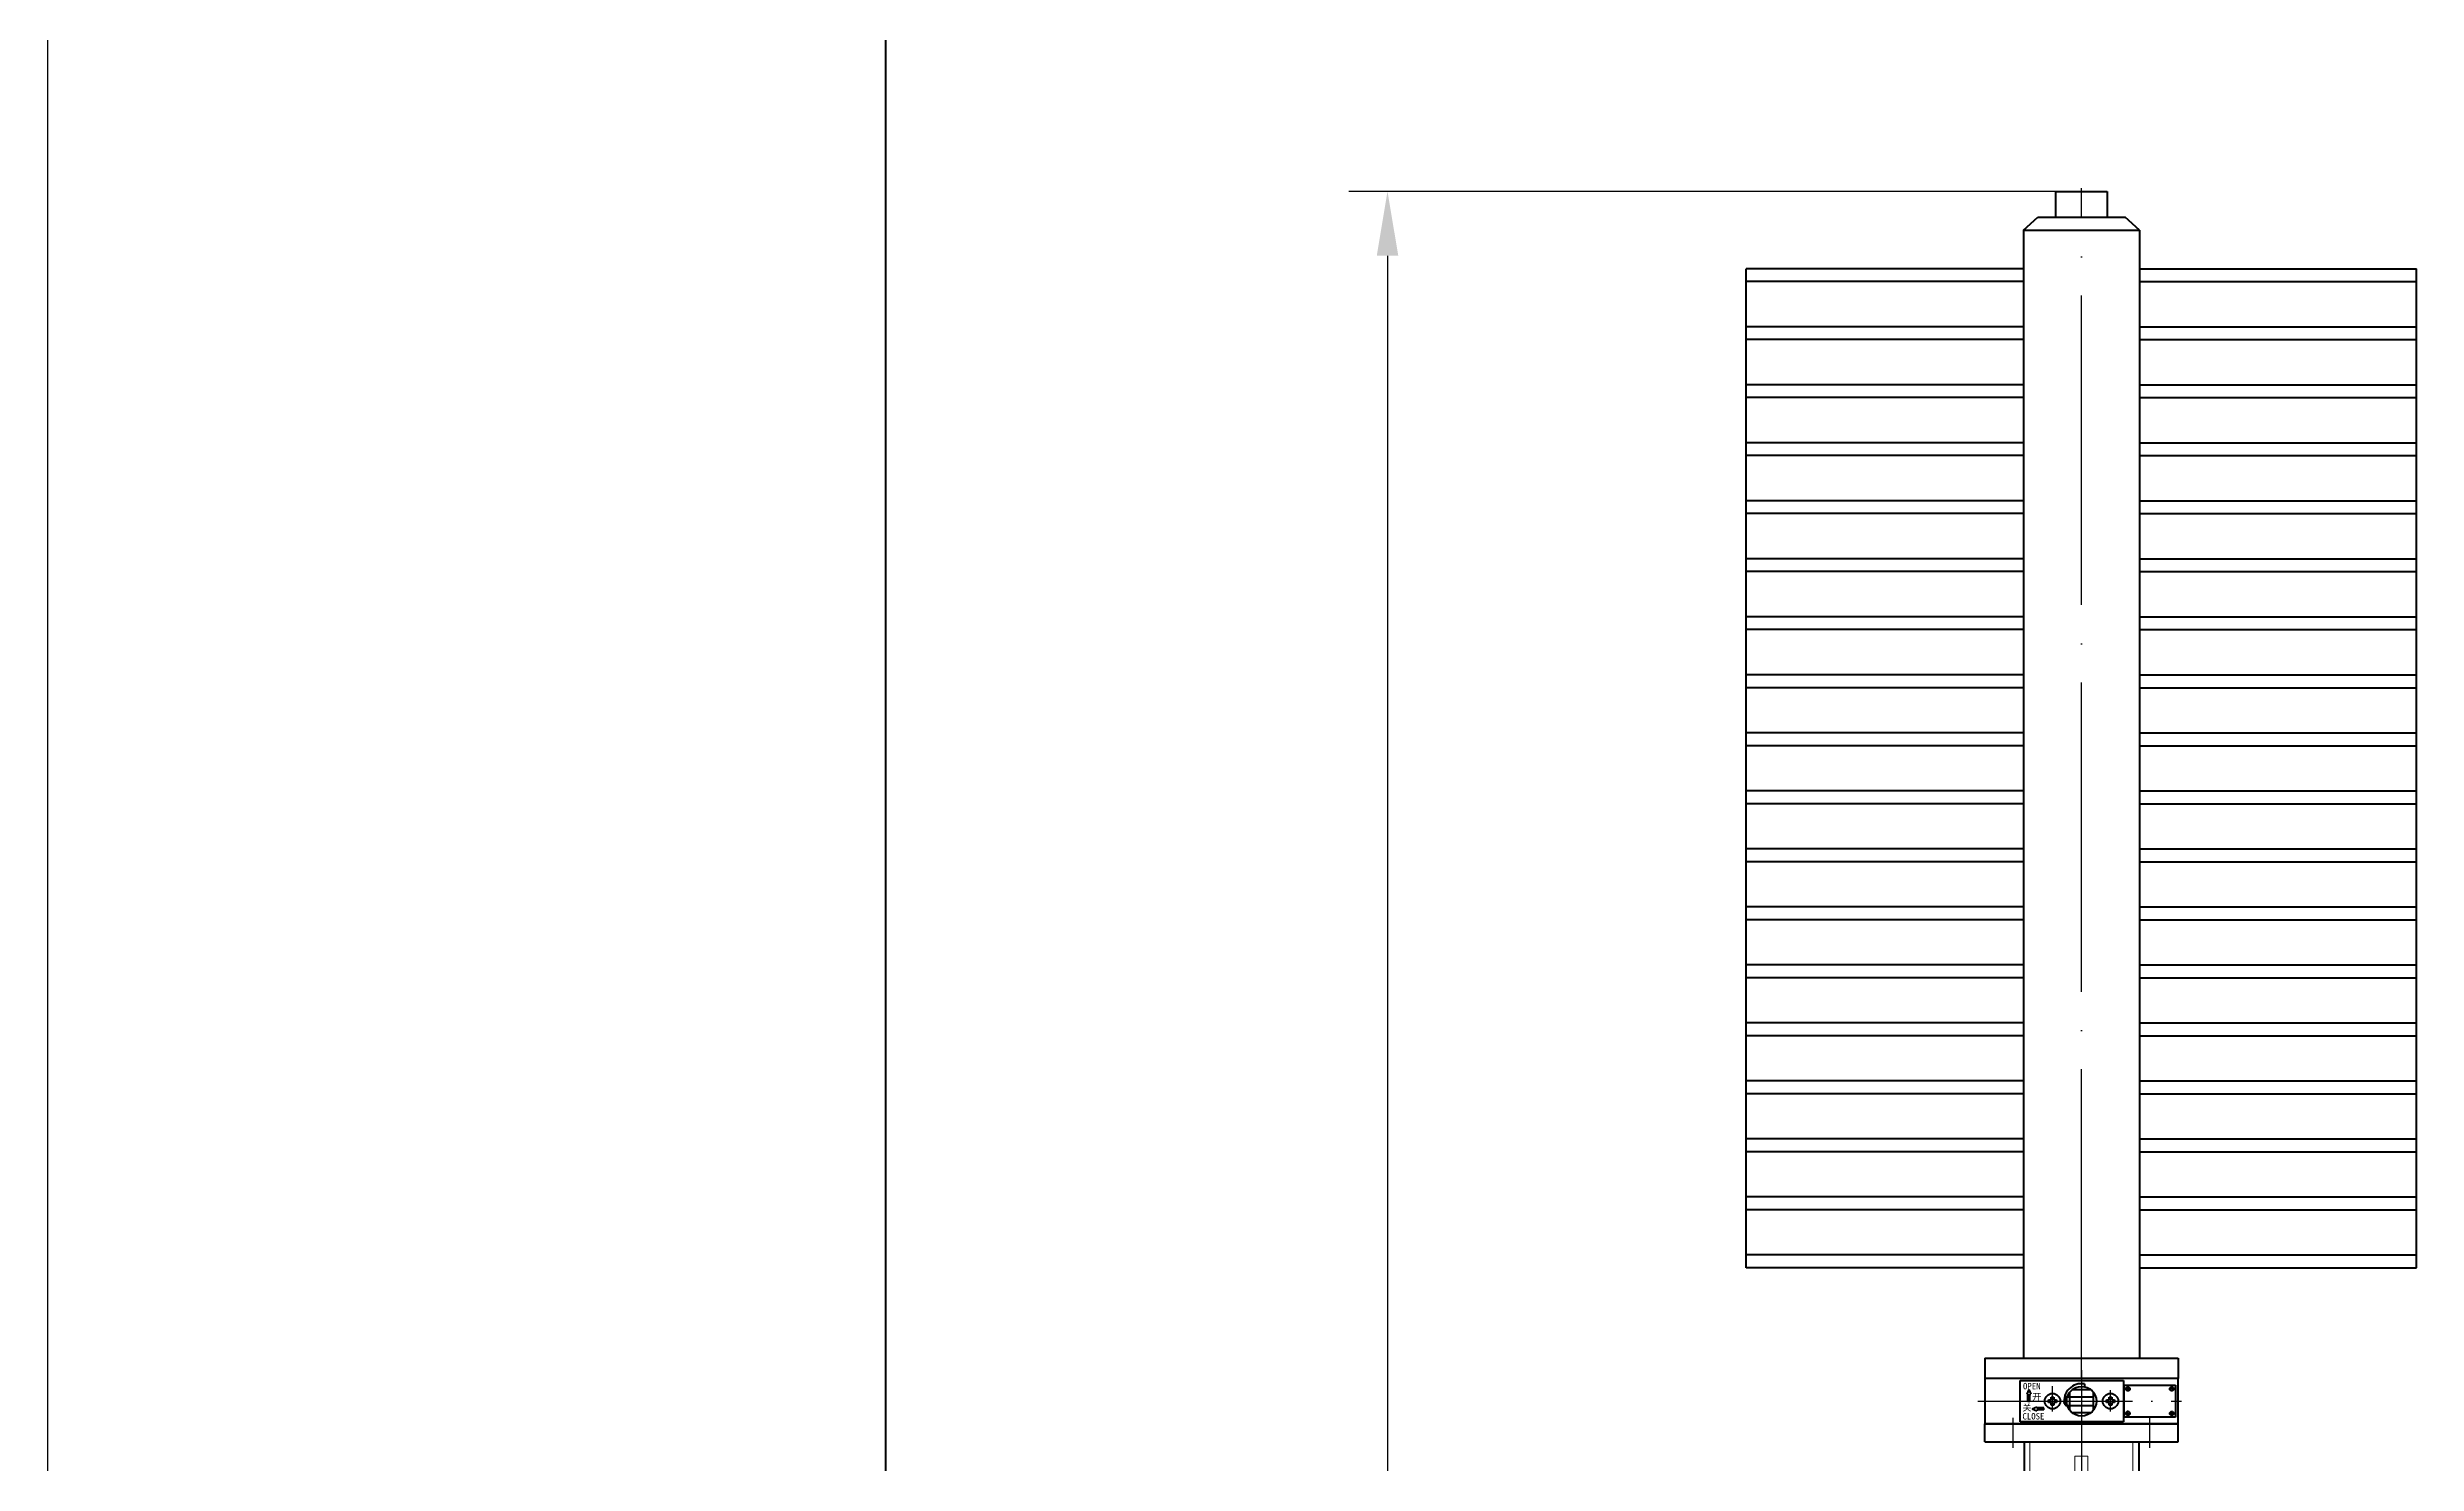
# Model space of a CAD drawing. Header units: inches. Extents: x 0 to 15444, y 0 to 10920.
# Drawn here: x 0 to 1838, y 4631 to 5730 of the extents above; entities that cross this region are included whole.
import ezdxf

# ---------------------------------------------------------------- set-up
doc = ezdxf.new("R2010")
doc.units = ezdxf.units.IN
doc.header["$LTSCALE"] = 5
doc.header["$MEASUREMENT"] = 0
doc.linetypes.add('ACAD_ISO04W100', pattern=[30, 24, -3, 0, -3])
doc.linetypes.add('HIDDEN', pattern=[9.525, 6.35, -3.175])
doc.layers.get('0').update_dxf_attribs({"color": 1, "linetype": 'ACAD_ISO04W100'})
doc.layers.get('Defpoints').update_dxf_attribs({"lineweight": 20})
for name, color, linetype, lineweight in [('1', 4, 'Continuous', 53), ('2', 3, 'Continuous', 20), ('3', 6, 'HIDDEN', 20), ('标注、文本', 3, 'Continuous', 25), ('粗实线', 4, 'Continuous', 53)]:
    doc.layers.add(name, color=color, linetype=linetype, lineweight=lineweight)
doc.styles.get("Standard").update_dxf_attribs({"font": 'gbenor.shx', "bigfont": 'gbcbig.shx'})
doc.dimstyles.new('1$0', dxfattribs={"dimscale": 20, "dimtxt": 3.5, "dimasz": 2.5, "dimexe": 1.5, "dimexo": 0, "dimgap": 0.5, "dimtad": 1, "dimtoh": 1, "dimtxsty": 'Standard', "dimcen": 2.5, "dimclrd": 3, "dimclre": 3, "dimclrt": 3, "dimadec": 1, "dimazin": 0, "dimtfac": 1, "dimtmove": 0, "dimatfit": 2, "dimfxl": 0, "dimarcsym": 0})

# ---------------------------------------------------------------- blocks, each defined once
blk = doc.blocks.new('FRAME')
at = {"layer": '标注、文本'}
blk.add_line((0, 420), (0, 0), dxfattribs=at)
at = {"layer": '粗实线'}
blk.add_line((25, 410), (25, 10), dxfattribs=at)
blk = doc.blocks.new('*D178')
at = {"layer": '2', "color": 3, "lineweight": -2, "transparency": 16777216}
for p, q in [((1557.8, 5618.2), (1009.5, 5618.2)), ((1039.5, 5568.2), (1039.5, 2346.2)), ((1557.8, 2296.2), (1009.5, 2296.2))]:
    blk.add_line(p, q, dxfattribs=at)
at = {"layer": '2', "color": 3, "transparency": 16777216}
for points in [[(1031.2, 5568.2), (1047.9, 5568.2), (1039.5, 5618.2)], [(1031.2, 2346.2), (1047.9, 2346.2), (1039.5, 2296.2)]]:
    blk.add_solid(points, dxfattribs=at)
at = {"layer": 'Defpoints', "color": 0, "transparency": 16777216}
for p in [(1557.8, 5618.2), (1039.5, 2296.2), (1557.8, 2296.2)]:
    blk.add_point(p, dxfattribs=at)
at = {"layer": '2', "color": 3, "transparency": 16777216, "insert": (994.5, 3957.2), "char_height": 70, "attachment_point": 5, "rotation": 90}
blk.add_mtext('3322', dxfattribs=at)
blk = doc.blocks.new('管接头')
at = {"ltscale": 10}
for p, q in [((3624, 5802.7), (3624, 5825.9)), ((3730, 5802.7), (3730, 5825.9))]:
    blk.add_line(p, q, dxfattribs=at)
blk.add_line((3677, 5830.6), (3677, 5619.5))
at = {"layer": '1'}
for p, q in [((3752, 5821.3), (3602, 5821.3)), ((3602, 5807.3), (3602, 5821.3)), ((3752, 5807.3), (3752, 5821.3)), ((3602, 5807.3), (3752, 5807.3)), ((3632.5, 5807.3), (3632.5, 5621.3)), ((3721.5, 5807.3), (3721.5, 5621.3)), ((3721.5, 5621.3), (3632.5, 5621.3))]:
    blk.add_line(p, q, dxfattribs=at)
at = {"layer": '3'}
for p, q in [((3637, 5807.3), (3637, 5621.3)), ((3672, 5796.3), (3682, 5796.3)), ((3672, 5796.3), (3672, 5626.3)), ((3682, 5796.3), (3682, 5626.3)), ((3717, 5807.3), (3717, 5621.3)), ((3682, 5626.3), (3672, 5626.3))]:
    blk.add_line(p, q, dxfattribs=at)
blk = doc.blocks.new('124124124124')
for p, q in [((2845.3, 6268.6), (2845.3, 6220.6)), ((2822.8, 6236.5), (2822.8, 6256.3)), ((2867.8, 6236.5), (2867.8, 6253.2)), ((2879, 6254.1), (2883.3, 6254.1)), ((2881.3, 6256.2), (2881.3, 6252.1)), ((2917.5, 6254.1), (2913.1, 6254.1)), ((2915.3, 6256.1), (2915.3, 6252)), ((2764.8, 6244.6), (2922.8, 6244.6)), ((2879, 6235.1), (2883.4, 6235.1)), ((2881.3, 6232.9), (2881.3, 6237.3)), ((2917.5, 6235.1), (2913, 6235.1)), ((2915.3, 6233.1), (2915.3, 6237.2))]:
    blk.add_line(p, q)
at = {"layer": '1'}
for p, q in [((2770.3, 6262.1), (2770.3, 6227.1)), ((2869.6, 6262.1), (2770.3, 6262.1)), ((2797.8, 6260.6), (2877.8, 6260.6)), ((2797.8, 6228.6), (2797.8, 6260.6)), ((2804.4, 6253.6), (2802.9, 6250.1)), ((2803.6, 6250.1), (2802.9, 6250.1)), ((2803.6, 6244.6), (2803.6, 6250.1)), ((2804.4, 6253.6), (2805.9, 6250.1)), ((2805.1, 6244.6), (2805.1, 6250.1)), ((2805.1, 6250.1), (2805.9, 6250.1)), ((2836.3, 6237.4), (2836.3, 6251.8)), ((2838.1, 6253.6), (2852.4, 6253.6)), ((2847.5, 6258), (2847.5, 6256)), ((2847.5, 6258), (2847.5, 6256)), ((2854.3, 6251.8), (2854.3, 6237.4)), ((2920.3, 6262.1), (2869.6, 6262.1)), ((2877.8, 6260.6), (2877.8, 6228.6)), ((2878.3, 6257.1), (2918.3, 6257.1)), ((2878.3, 6232.1), (2878.3, 6257.1)), ((2918.3, 6257.1), (2918.3, 6232.1)), ((2920.3, 6227.1), (2920.3, 6262.1)), ((2803.6, 6244.6), (2805.1, 6244.6)), ((2807.1, 6238.7), (2810.6, 6240.2)), ((2807.1, 6238.7), (2810.6, 6237.2)), ((2810.6, 6239.4), (2810.6, 6240.2)), ((2816.1, 6239.4), (2810.6, 6239.4)), ((2816.1, 6237.9), (2810.6, 6237.9)), ((2810.6, 6237.9), (2810.6, 6237.2)), ((2816.1, 6237.9), (2816.1, 6239.4)), ((2819.8, 6243.6), (2819.8, 6245.6)), ((2819.8, 6245.6), (2821.8, 6245.6)), ((2821.8, 6243.6), (2819.8, 6243.6)), ((2821.8, 6245.6), (2821.8, 6247.6)), ((2821.8, 6247.6), (2823.8, 6247.6)), ((2821.8, 6241.6), (2821.8, 6243.6)), ((2823.8, 6241.6), (2821.8, 6241.6)), ((2823.8, 6247.6), (2823.8, 6245.6)), ((2823.8, 6245.6), (2825.8, 6245.6)), ((2825.8, 6243.6), (2823.8, 6243.6)), ((2823.8, 6243.6), (2823.8, 6241.6)), ((2825.8, 6245.6), (2825.8, 6243.6)), ((2831.8, 6242.6), (2833.9, 6242.6)), ((2833.2, 6248.1), (2854.3, 6248.1)), ((2854.3, 6241.1), (2833.2, 6241.1)), ((2852.4, 6235.6), (2838.1, 6235.6)), ((2864.8, 6243.6), (2864.8, 6245.6)), ((2864.8, 6245.6), (2866.8, 6245.6)), ((2866.8, 6243.6), (2864.8, 6243.6)), ((2866.8, 6245.6), (2866.8, 6247.6)), ((2866.8, 6247.6), (2868.8, 6247.6)), ((2866.8, 6241.6), (2866.8, 6243.6)), ((2868.8, 6241.6), (2866.8, 6241.6)), ((2868.8, 6247.6), (2868.8, 6245.6)), ((2868.8, 6245.6), (2870.8, 6245.6)), ((2870.8, 6243.6), (2868.8, 6243.6)), ((2868.8, 6243.6), (2868.8, 6241.6)), ((2870.8, 6245.6), (2870.8, 6243.6)), ((2918.3, 6232.1), (2878.3, 6232.1)), ((2770.3, 6227.1), (2869.6, 6227.1)), ((2877.8, 6228.6), (2797.8, 6228.6)), ((2869.6, 6227.1), (2920.3, 6227.1))]:
    blk.add_line(p, q, dxfattribs=at)
for centre, radius in [((2822.8, 6244.6), 6), ((2845.3, 6244.6), 11.5), ((2867.8, 6244.6), 6), ((2881.3, 6254.1), 1.5), ((2915.3, 6254.1), 1.5), ((2881.3, 6235.1), 1.5), ((2915.3, 6235.1), 1.5)]:
    blk.add_circle(centre, radius, dxfattribs=at)
for centre, radius, start, end in [((2845.3, 6244.6), 13.6, 80.6907, 188.4565), ((2839.3, 6244.6), 7, 150, 210)]:
    blk.add_arc(centre, radius, start, end, dxfattribs=at)
at = {"layer": '1', "char_height": 5}
for s, insert, width, attachment_point in [('{\\fSimSun|b0|i0|c134|p2;OPEN}', (2799.9, 6258.8), 11.306, 1), ('{\\fSimSun|b0|i0|c134|p2;开}', (2810.6, 6247.8), 9.111, 5), ('{\\fSimSun|b0|i0|c134|p2;CLOSE}', (2799.5, 6235.4), 12.947, 1), ('{\\fSimSun|b0|i0|c134|p2;关}', (2803, 6239.3), 4.209, 5)]:
    blk.add_mtext(s, dxfattribs=dict(at, insert=insert, width=width, attachment_point=attachment_point))
blk = doc.blocks.new('14124')
at = {"ltscale": 2}
blk.add_line((2140.8, 4721.7), (2140.8, 5645.2), dxfattribs=at)
at = {"layer": '1', "ltscale": 8}
for p, q in [((2120.8, 5642.7), (2160.8, 5642.7)), ((2120.8, 5642.7), (2120.8, 5622.7)), ((2160.8, 5642.7), (2160.8, 5622.7)), ((2095.8, 5612.7), (2106.9, 5622.7)), ((2095.8, 5612.7), (2185.8, 5612.7)), ((2095.8, 5612.7), (2095.8, 4737.7)), ((2106.9, 5622.7), (2174.7, 5622.7)), ((2185.8, 5612.7), (2174.7, 5622.7)), ((2185.8, 5612.7), (2185.8, 4737.7)), ((1880.8, 4807.7), (1880.8, 5582.7)), ((2095.8, 5582.7), (1880.8, 5582.7)), ((2095.8, 5572.7), (1880.8, 5572.7)), ((2185.8, 5582.7), (2400.8, 5582.7)), ((2185.8, 5572.7), (2400.8, 5572.7)), ((2400.8, 4807.7), (2400.8, 5582.7)), ((2095.8, 5537.7), (1880.8, 5537.7)), ((2185.8, 5537.7), (2400.8, 5537.7)), ((2095.8, 5527.7), (1880.8, 5527.7)), ((2185.8, 5527.7), (2400.8, 5527.7)), ((2095.8, 5492.7), (1880.8, 5492.7)), ((2095.8, 5482.7), (1880.8, 5482.7)), ((2185.8, 5492.7), (2400.8, 5492.7)), ((2185.8, 5482.7), (2400.8, 5482.7)), ((2095.8, 5447.7), (1880.8, 5447.7)), ((2185.8, 5447.7), (2400.8, 5447.7)), ((2095.8, 5437.7), (1880.8, 5437.7)), ((2185.8, 5437.7), (2400.8, 5437.7)), ((2095.8, 5402.7), (1880.8, 5402.7)), ((2095.8, 5392.7), (1880.8, 5392.7)), ((2185.8, 5402.7), (2400.8, 5402.7)), ((2185.8, 5392.7), (2400.8, 5392.7)), ((2095.8, 5357.7), (1880.8, 5357.7)), ((2185.8, 5357.7), (2400.8, 5357.7)), ((2095.8, 5347.7), (1880.8, 5347.7)), ((2185.8, 5347.7), (2400.8, 5347.7)), ((2095.8, 5312.7), (1880.8, 5312.7)), ((2185.8, 5312.7), (2400.8, 5312.7)), ((2095.8, 5302.7), (1880.8, 5302.7)), ((2185.8, 5302.7), (2400.8, 5302.7)), ((2095.8, 5267.7), (1880.8, 5267.7)), ((2095.8, 5257.7), (1880.8, 5257.7)), ((2185.8, 5267.7), (2400.8, 5267.7)), ((2185.8, 5257.7), (2400.8, 5257.7)), ((2095.8, 5222.7), (1880.8, 5222.7)), ((2185.8, 5222.7), (2400.8, 5222.7)), ((2095.8, 5212.7), (1880.8, 5212.7)), ((2185.8, 5212.7), (2400.8, 5212.7)), ((2095.8, 5177.7), (1880.8, 5177.7)), ((2095.8, 5167.7), (1880.8, 5167.7)), ((2185.8, 5177.7), (2400.8, 5177.7)), ((2185.8, 5167.7), (2400.8, 5167.7)), ((2095.8, 5132.7), (1880.8, 5132.7)), ((2185.8, 5132.7), (2400.8, 5132.7)), ((2095.8, 5122.7), (1880.8, 5122.7)), ((2185.8, 5122.7), (2400.8, 5122.7)), ((2095.8, 5087.7), (1880.8, 5087.7)), ((2095.8, 5077.7), (1880.8, 5077.7)), ((2185.8, 5087.7), (2400.8, 5087.7)), ((2185.8, 5077.7), (2400.8, 5077.7)), ((2095.8, 5042.7), (1880.8, 5042.7)), ((2185.8, 5042.7), (2400.8, 5042.7)), ((2095.8, 5032.7), (1880.8, 5032.7)), ((2185.8, 5032.7), (2400.8, 5032.7)), ((2095.8, 4997.7), (1880.8, 4997.7)), ((2095.8, 4987.7), (1880.8, 4987.7)), ((2185.8, 4997.7), (2400.8, 4997.7)), ((2185.8, 4987.7), (2400.8, 4987.7)), ((2095.8, 4952.7), (1880.8, 4952.7)), ((2185.8, 4952.7), (2400.8, 4952.7)), ((2095.8, 4942.7), (1880.8, 4942.7)), ((2185.8, 4942.7), (2400.8, 4942.7)), ((2095.8, 4907.7), (1880.8, 4907.7)), ((2185.8, 4907.7), (2400.8, 4907.7)), ((2095.8, 4897.7), (1880.8, 4897.7)), ((2185.8, 4897.7), (2400.8, 4897.7)), ((2095.8, 4862.7), (1880.8, 4862.7)), ((2095.8, 4852.7), (1880.8, 4852.7)), ((2185.8, 4862.7), (2400.8, 4862.7)), ((2185.8, 4852.7), (2400.8, 4852.7)), ((2095.8, 4817.7), (1880.8, 4817.7)), ((2185.8, 4817.7), (2400.8, 4817.7)), ((2095.8, 4807.7), (1880.8, 4807.7)), ((2185.8, 4807.7), (2400.8, 4807.7)), ((2065.8, 4737.7), (2215.8, 4737.7)), ((2065.8, 4737.7), (2065.8, 4721.7)), ((2215.8, 4737.7), (2215.8, 4721.7)), ((2215.8, 4721.7), (2065.8, 4721.7))]:
    blk.add_line(p, q, dxfattribs=at)
blk.add_blockref('124124124124', (-704.4, -1540.4))

msp = doc.modelspace()

# ---------------------------------------------------------------- block references
at = {"xscale": 26, "yscale": 26, "zscale": 26}
msp.add_blockref('FRAME', (0, 0), dxfattribs=at)
for name, p in [('14124', (-563.037, -24.485)), ('管接头', (-2099.209, -1159.131))]:
    msp.add_blockref(name, p)

# ---------------------------------------------------------------- dimensions: what is measured, and where the dimension line sits
at = {"layer": '2'}
dim = msp.add_linear_dim(base=(1039.529, 2296.185), p1=(1557.802, 5618.185), p2=(1557.802, 2296.185), angle=90, dimstyle='1$0', dxfattribs=at)
dim.commit()
dim.dimension.update_dxf_attribs({"geometry": '*D178', "text_midpoint": (994.529, 3957.185)})

doc.saveas('drawing.dxf')
